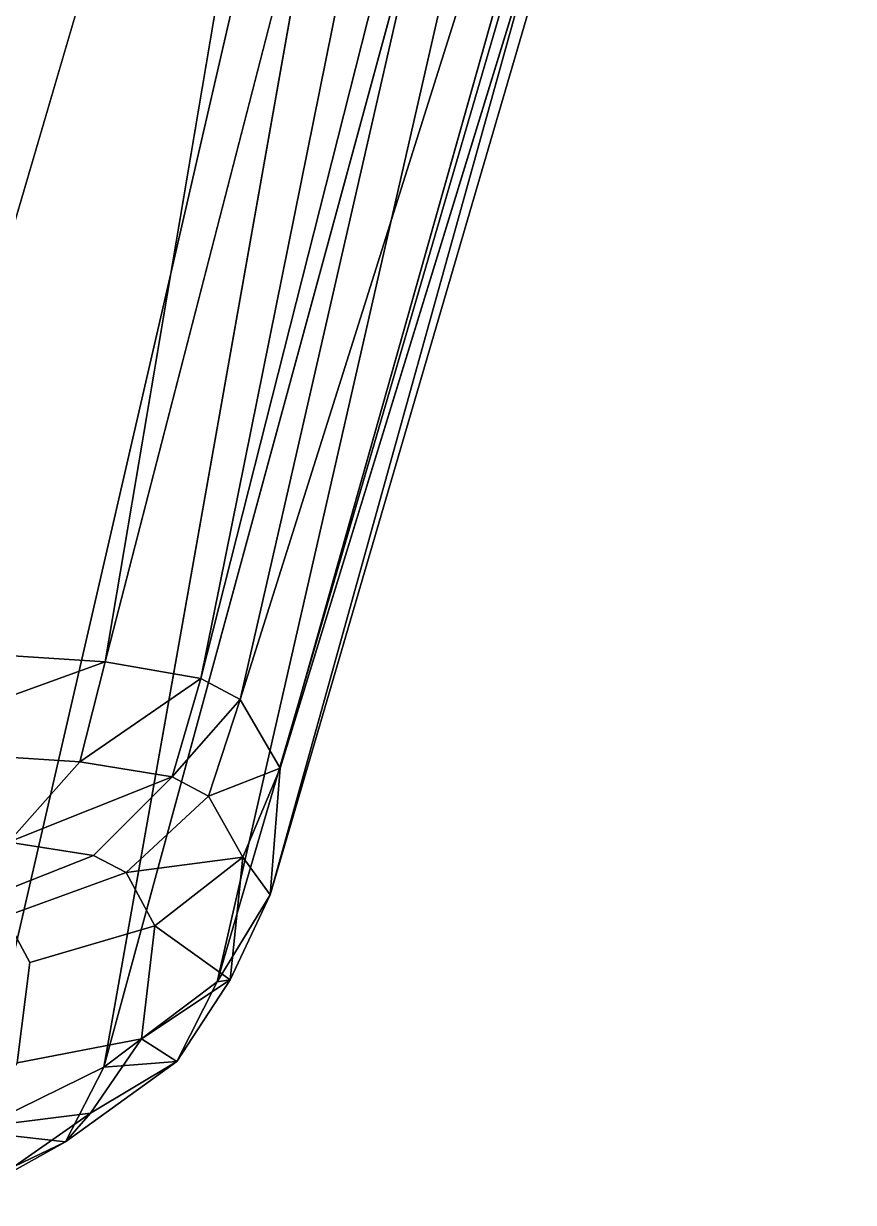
# Model space of a CAD drawing. Extents: x 0 to 0.153, y -0.316 to 0.
# Drawn here: x 0.09523 to 0.11065, y -0.0428 to -0.02088 of the extents above; entities that cross this region are included whole.
import ezdxf

# ---------------------------------------------------------------- set-up
doc = ezdxf.new("R2010")
doc.units = 0
doc.layers.add('L22_ROSETTE_6756005_00_0', color=7, linetype='CONTINUOUS')
doc.layers.add('L26_ROSETTE_6756005_00_4', color=7, linetype='CONTINUOUS')

msp = doc.modelspace()

# ---------------------------------------------------------------- linework, layer by layer
at = {"layer": 'L22_ROSETTE_6756005_00_0', "color": 8, "invisible_edges": 12}
msp.add_3dface([(0.09511, -0.040205, 0.059027), (0.095344, -0.038338, 0.064771), (0.094887, -0.03748, 0.067409), (0.09511, -0.040205, 0.059027)], dxfattribs=at)
at = {"layer": 'L26_ROSETTE_6756005_00_4', "color": 8}
for points, invisible_edges in [([(0.092738, -0.032482, 0.072768), (0.09859, 0, 0.074375), (0.088978, -0.032391, 0.073049), (0.092738, -0.032482, 0.072768)], 8), ([(0.09859, 0, 0.074375), (0.093348, 0, 0.0751), (0.088978, -0.032391, 0.073049), (0.09859, 0, 0.074375)], 8), ([(0.094281, -0.041479, 0.04525), (0.090424, -0.042612, 0.041784), (0.097767, 0, 0.007539), (0.094281, -0.041479, 0.04525)], 12), ([(0.092422, 0, 0.003905), (0.097767, 0, 0.007539), (0.090424, -0.042612, 0.041784), (0.092422, 0, 0.003905)], 8), ([(0.096741, -0.03275, 0.071948), (0.102276, 0, 0.073097), (0.092738, -0.032482, 0.072768), (0.096741, -0.03275, 0.071948)], 8), ([(0.102276, 0, 0.073097), (0.09859, 0, 0.074375), (0.092738, -0.032482, 0.072768), (0.102276, 0, 0.073097)], 8), ([(0.094281, -0.041479, 0.04525), (0.10386, 0, 0.014849), (0.096718, -0.04028, 0.048917), (0.094281, -0.041479, 0.04525)], 8), ([(0.097767, 0, 0.007539), (0.10386, 0, 0.014849), (0.094281, -0.041479, 0.04525), (0.097767, 0, 0.007539)], 12), ([(0.096718, -0.04028, 0.048917), (0.107676, 0, 0.022518), (0.098824, -0.038698, 0.053755), (0.096718, -0.04028, 0.048917)], 8), ([(0.10386, 0, 0.014849), (0.107676, 0, 0.022518), (0.096718, -0.04028, 0.048917), (0.10386, 0, 0.014849)], 8), ([(0.098524, -0.033055, 0.071016), (0.105193, 0, 0.070505), (0.096741, -0.03275, 0.071948), (0.098524, -0.033055, 0.071016)], 8), ([(0.105193, 0, 0.070505), (0.102276, 0, 0.073097), (0.096741, -0.03275, 0.071948), (0.105193, 0, 0.070505)], 8), ([(0.099255, -0.033448, 0.069813), (0.106896, 0, 0.066994), (0.098524, -0.033055, 0.071016), (0.099255, -0.033448, 0.069813)], 8), ([(0.106896, 0, 0.066994), (0.105193, 0, 0.070505), (0.098524, -0.033055, 0.071016), (0.106896, 0, 0.066994)], 8), ([(0.098824, -0.038698, 0.053755), (0.110122, 0, 0.032634), (0.099808, -0.037077, 0.058712), (0.098824, -0.038698, 0.053755)], 8), ([(0.107676, 0, 0.022518), (0.110122, 0, 0.032634), (0.098824, -0.038698, 0.053755), (0.107676, 0, 0.022518)], 8), ([(0.099997, -0.034722, 0.065917), (0.109796, 0, 0.05436), (0.099255, -0.033448, 0.069813), (0.099997, -0.034722, 0.065917)], 8), ([(0.109796, 0, 0.05436), (0.106896, 0, 0.066994), (0.099255, -0.033448, 0.069813), (0.109796, 0, 0.05436)], 8), ([(0.099808, -0.037077, 0.058712), (0.110652, 0, 0.043447), (0.099997, -0.034722, 0.065917), (0.099808, -0.037077, 0.058712)], 8), ([(0.110122, 0, 0.032634), (0.110652, 0, 0.043447), (0.099808, -0.037077, 0.058712), (0.110122, 0, 0.032634)], 8), ([(0.110652, 0, 0.043447), (0.109796, 0, 0.05436), (0.099997, -0.034722, 0.065917), (0.110652, 0, 0.043447)], 8), ([(0.096741, -0.03275, 0.071948), (0.092738, -0.032482, 0.072768), (0.092301, -0.03435, 0.072285), (0.096741, -0.03275, 0.071948)], 8), ([(0.096275, -0.034608, 0.071492), (0.096741, -0.03275, 0.071948), (0.092301, -0.03435, 0.072285), (0.096275, -0.034608, 0.071492)], 8), ([(0.098524, -0.033055, 0.071016), (0.096741, -0.03275, 0.071948), (0.096275, -0.034608, 0.071492), (0.098524, -0.033055, 0.071016)], 8), ([(0.097987, -0.034886, 0.070639), (0.098524, -0.033055, 0.071016), (0.096275, -0.034608, 0.071492), (0.097987, -0.034886, 0.070639)], 8), ([(0.099255, -0.033448, 0.069813), (0.098524, -0.033055, 0.071016), (0.097987, -0.034886, 0.070639), (0.099255, -0.033448, 0.069813)], 8), ([(0.098666, -0.035243, 0.069546), (0.099255, -0.033448, 0.069813), (0.097987, -0.034886, 0.070639), (0.098666, -0.035243, 0.069546)], 8), ([(0.099997, -0.034722, 0.065917), (0.099255, -0.033448, 0.069813), (0.098666, -0.035243, 0.069546), (0.099997, -0.034722, 0.065917)], 8), ([(0.096275, -0.034608, 0.071492), (0.092301, -0.03435, 0.072285), (0.091206, -0.035864, 0.071143), (0.096275, -0.034608, 0.071492)], 12), ([(0.091206, -0.035864, 0.071143), (0.094949, -0.036103, 0.070409), (0.096275, -0.034608, 0.071492), (0.091206, -0.035864, 0.071143)], 12), ([(0.097987, -0.034886, 0.070639), (0.096275, -0.034608, 0.071492), (0.094949, -0.036103, 0.070409), (0.097987, -0.034886, 0.070639)], 8), ([(0.099301, -0.036379, 0.066061), (0.099997, -0.034722, 0.065917), (0.098666, -0.035243, 0.069546), (0.099301, -0.036379, 0.066061)], 8), ([(0.099808, -0.037077, 0.058712), (0.099997, -0.034722, 0.065917), (0.099301, -0.036379, 0.066061), (0.099808, -0.037077, 0.058712)], 8), ([(0.096525, -0.036349, 0.069652), (0.097987, -0.034886, 0.070639), (0.094949, -0.036103, 0.070409), (0.096525, -0.036349, 0.069652)], 8), ([(0.098666, -0.035243, 0.069546), (0.097987, -0.034886, 0.070639), (0.096525, -0.036349, 0.069652), (0.098666, -0.035243, 0.069546)], 12), ([(0.096525, -0.036349, 0.069652), (0.097135, -0.036663, 0.068687), (0.098666, -0.035243, 0.069546), (0.096525, -0.036349, 0.069652)], 12), ([(0.099301, -0.036379, 0.066061), (0.098666, -0.035243, 0.069546), (0.097135, -0.036663, 0.068687), (0.099301, -0.036379, 0.066061)], 8), ([(0.096525, -0.036349, 0.069652), (0.094949, -0.036103, 0.070409), (0.092957, -0.036991, 0.068912), (0.096525, -0.036349, 0.069652)], 12), ([(0.092957, -0.036991, 0.068912), (0.094352, -0.037206, 0.068251), (0.096525, -0.036349, 0.069652), (0.092957, -0.036991, 0.068912)], 12), ([(0.097135, -0.036663, 0.068687), (0.096525, -0.036349, 0.069652), (0.094352, -0.037206, 0.068251), (0.097135, -0.036663, 0.068687)], 12), ([(0.097669, -0.037653, 0.065647), (0.099301, -0.036379, 0.066061), (0.097135, -0.036663, 0.068687), (0.097669, -0.037653, 0.065647)], 8), ([(0.099066, -0.038657, 0.059077), (0.099301, -0.036379, 0.066061), (0.097669, -0.037653, 0.065647), (0.099066, -0.038657, 0.059077)], 8), ([(0.099066, -0.038657, 0.059077), (0.099808, -0.037077, 0.058712), (0.099301, -0.036379, 0.066061), (0.099066, -0.038657, 0.059077)], 8), ([(0.094352, -0.037206, 0.068251), (0.094887, -0.03748, 0.067409), (0.097135, -0.036663, 0.068687), (0.094352, -0.037206, 0.068251)], 12), ([(0.097669, -0.037653, 0.065647), (0.097135, -0.036663, 0.068687), (0.094887, -0.03748, 0.067409), (0.097669, -0.037653, 0.065647)], 12), ([(0.098824, -0.038698, 0.053755), (0.099808, -0.037077, 0.058712), (0.099066, -0.038657, 0.059077), (0.098824, -0.038698, 0.053755)], 8), ([(0.094887, -0.03748, 0.067409), (0.095344, -0.038338, 0.064771), (0.097669, -0.037653, 0.065647), (0.094887, -0.03748, 0.067409)], 12), ([(0.097419, -0.039759, 0.059174), (0.097669, -0.037653, 0.065647), (0.095344, -0.038338, 0.064771), (0.097419, -0.039759, 0.059174)], 12), ([(0.097419, -0.039759, 0.059174), (0.099066, -0.038657, 0.059077), (0.097669, -0.037653, 0.065647), (0.097419, -0.039759, 0.059174)], 8), ([(0.095344, -0.038338, 0.064771), (0.09511, -0.040205, 0.059027), (0.097419, -0.039759, 0.059174), (0.095344, -0.038338, 0.064771)], 12), ([(0.096718, -0.04028, 0.048917), (0.098824, -0.038698, 0.053755), (0.098073, -0.040178, 0.054415), (0.096718, -0.04028, 0.048917)], 8), ([(0.098073, -0.040178, 0.054415), (0.099066, -0.038657, 0.059077), (0.097419, -0.039759, 0.059174), (0.098073, -0.040178, 0.054415)], 8), ([(0.098073, -0.040178, 0.054415), (0.098824, -0.038698, 0.053755), (0.099066, -0.038657, 0.059077), (0.098073, -0.040178, 0.054415)], 8), ([(0.096472, -0.041135, 0.054947), (0.097419, -0.039759, 0.059174), (0.09511, -0.040205, 0.059027), (0.096472, -0.041135, 0.054947)], 12), ([(0.096472, -0.041135, 0.054947), (0.098073, -0.040178, 0.054415), (0.097419, -0.039759, 0.059174), (0.096472, -0.041135, 0.054947)], 8), ([(0.09511, -0.040205, 0.059027), (0.094262, -0.041416, 0.055305), (0.096472, -0.041135, 0.054947), (0.09511, -0.040205, 0.059027)], 12), ([(0.094281, -0.041479, 0.04525), (0.096718, -0.04028, 0.048917), (0.096005, -0.041668, 0.049845), (0.094281, -0.041479, 0.04525)], 8), ([(0.096005, -0.041668, 0.049845), (0.096718, -0.04028, 0.048917), (0.098073, -0.040178, 0.054415), (0.096005, -0.041668, 0.049845)], 8), ([(0.096005, -0.041668, 0.049845), (0.098073, -0.040178, 0.054415), (0.096472, -0.041135, 0.054947), (0.096005, -0.041668, 0.049845)], 8), ([(0.094539, -0.042488, 0.050791), (0.096472, -0.041135, 0.054947), (0.094262, -0.041416, 0.055305), (0.094539, -0.042488, 0.050791)], 12), ([(0.094539, -0.042488, 0.050791), (0.096005, -0.041668, 0.049845), (0.096472, -0.041135, 0.054947), (0.094539, -0.042488, 0.050791)], 8), ([(0.093657, -0.042797, 0.046382), (0.094281, -0.041479, 0.04525), (0.096005, -0.041668, 0.049845), (0.093657, -0.042797, 0.046382)], 8), ([(0.093657, -0.042797, 0.046382), (0.096005, -0.041668, 0.049845), (0.094539, -0.042488, 0.050791), (0.093657, -0.042797, 0.046382)], 8)]:
    msp.add_3dface(points, dxfattribs=dict(at, invisible_edges=invisible_edges))

doc.saveas('drawing.dxf')
